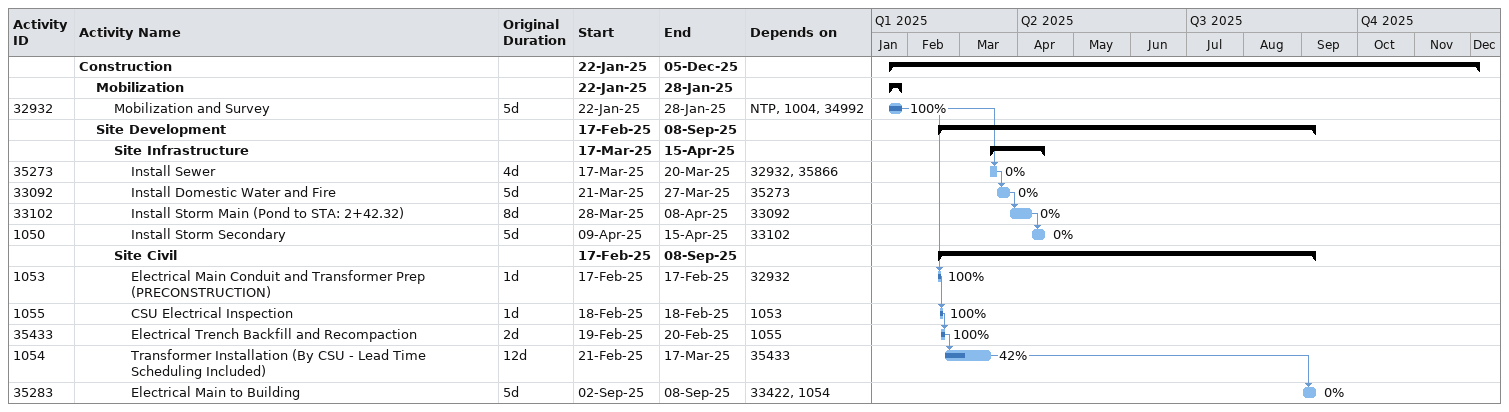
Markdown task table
| ID | Level | Task | Original duration | Start | Finish | Predecessors | % complete |
|---|---|---|---|---|---|---|---|
|  | 1 | **Construction** |  | 2025-01-22 | 2025-12-05 |  |  |
|  | 2 | **Mobilization** |  | 2025-01-22 | 2025-01-28 |  |  |
| 32932 | 3 | Mobilization and Survey | 5d | 2025-01-22 | 2025-01-28 | NTP, 1004, 34992 | 100 |
|  | 2 | **Site Development** |  | 2025-02-17 | 2025-09-08 |  |  |
|  | 3 | **Site Infrastructure** |  | 2025-03-17 | 2025-04-15 |  |  |
| 35273 | 4 | Install Sewer | 4d | 2025-03-17 | 2025-03-20 | 32932, 35866 | 0 |
| 33092 | 4 | Install Domestic Water and Fire | 5d | 2025-03-21 | 2025-03-27 | 35273 | 0 |
| 33102 | 4 | Install Storm Main (Pond to STA: 2+42.32) | 8d | 2025-03-28 | 2025-04-08 | 33092 | 0 |
| 1050 | 4 | Install Storm Secondary | 5d | 2025-04-09 | 2025-04-15 | 33102 | 0 |
|  | 3 | **Site Civil** |  | 2025-02-17 | 2025-09-08 |  |  |
| 1053 | 4 | Electrical Main Conduit and Transformer Prep (PRECONSTRUCTION) | 1d | 2025-02-17 | 2025-02-17 | 32932 | 100 |
| 1055 | 4 | CSU Electrical Inspection | 1d | 2025-02-18 | 2025-02-18 | 1053 | 100 |
| 35433 | 4 | Electrical Trench Backfill and Recompaction | 2d | 2025-02-19 | 2025-02-20 | 1055 | 100 |
| 1054 | 4 | Transformer Installation (By CSU - Lead Time Scheduling Included) | 12d | 2025-02-21 | 2025-03-17 | 35433 | 42 |
| 35283 | 4 | Electrical Main to Building | 5d | 2025-09-02 | 2025-09-08 | 33422, 1054 | 0 |
